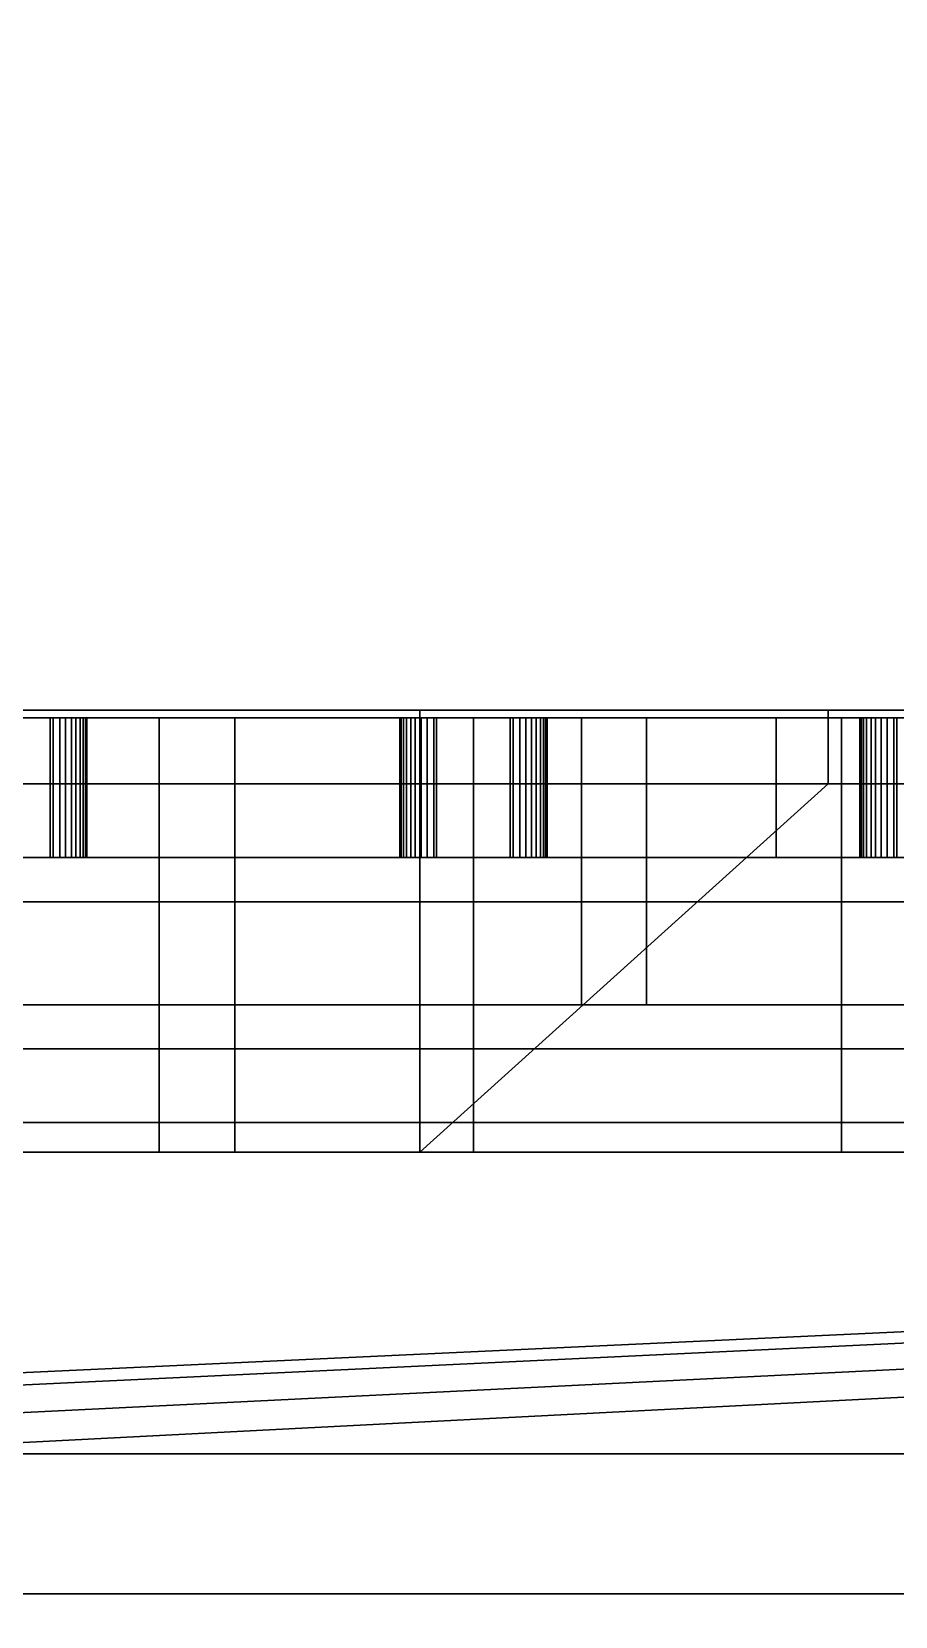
# Model space of a CAD drawing. Extents: x 0 to 7.6, y -0.8 to 10.1.
# Drawn here: x 5.69 to 5.8073, y -0.3631 to -0.1478 of the extents above; entities that cross this region are included whole.
import ezdxf

# ---------------------------------------------------------------- set-up
doc = ezdxf.new("R2010")
doc.units = 0
for name, color, linetype in [('BOARDS', 157, 'CONTINUOUS'), ('CORNICE', 252, 'CONTINUOUS'), ('STAIRS.1', 251, 'CONTINUOUS'), ('WALL', 252, 'CONTINUOUS'), ('WALL_BOSSE', 252, 'CONTINUOUS'), ('WALL_FRAME', 252, 'CONTINUOUS'), ('WALL_FRAME.1', 252, 'CONTINUOUS')]:
    doc.layers.add(name, color=color, linetype=linetype)

msp = doc.modelspace()

# ---------------------------------------------------------------- linework, layer by layer
at = {"layer": 'BOARDS'}
for points in [[(5.2891, 0, 13.1354), (5.2891, -0.608, 13.1354), (7.625, -0.608, 13.1354), (7.625, 0, 13.1354)], [(5.2891, -0.608, 13.125), (5.2891, 0, 13.125), (7.625, 0, 13.125), (7.625, -0.608, 13.125)], [(5.5, -0.05, 10.0525), (6.625, -0.05, 10.0525), (6.625, -0.266, 10.0525), (5.5, -0.266, 10.0525)], [(6.625, -0.05, 10.0625), (5.5, -0.05, 10.0625), (5.5, -0.266, 10.0625), (6.625, -0.266, 10.0625)], [(5.5, -0.05, 5.99), (6.625, -0.05, 5.99), (6.625, -0.266, 5.99), (5.5, -0.266, 5.99)], [(6.625, -0.05, 6), (5.5, -0.05, 6), (5.5, -0.266, 6), (6.625, -0.266, 6)], [(5.5, -0.266, 10.0625), (5.5, -0.266, 10.0525), (6.625, -0.266, 10.0525), (6.625, -0.266, 10.0625)], [(5.5, -0.266, 6), (5.5, -0.266, 5.99), (6.625, -0.266, 5.99), (6.625, -0.266, 6)]]:
    msp.add_3dface(points, dxfattribs=at)
at = {"layer": 'CORNICE'}
for points in [[(4.875, -0.24, 8.7), (7.625, -0.24, 8.7), (7.625, -0.36, 8.7), (4.875, -0.36, 8.7)], [(7.625, -0.24, 8.95), (4.875, -0.24, 8.95), (4.875, -0.36, 8.95), (7.625, -0.36, 8.95)], [(4.875, -0.24, 8.95), (7.625, -0.24, 8.95), (7.625, -0.24, 8.7), (4.875, -0.24, 8.7)], [(4.875, -0.24, 12.7056), (7.625, -0.24, 12.7056), (7.625, -0.36, 12.7056), (4.875, -0.36, 12.7056)], [(4.875, -0.24, 12.7056), (4.875, -0.24, 12.8056), (7.625, -0.24, 12.8056), (7.625, -0.24, 12.7056)], [(7.625, -0.24, 12.8056), (4.875, -0.24, 12.8056), (4.875, -0.36, 12.8056), (7.625, -0.36, 12.8056)], [(4.875, -0.24, 12.8056), (7.625, -0.24, 12.8056), (7.625, -0.24, 12.8556), (4.875, -0.24, 12.8556)], [(4.875, -0.36, 12.8056), (5.0429, -0.36, 12.8056), (7.625, -0.24, 12.8056), (4.875, -0.24, 12.8056)], [(4.875, -0.36, 13.0356), (5.1891, -0.36, 13.0356), (7.625, -0.24, 13.0356), (4.875, -0.24, 13.0356)], [(4.875, -0.24, 12.9356), (4.875, -0.24, 13.0356), (7.625, -0.24, 13.0356), (7.625, -0.24, 12.9356)], [(4.875, -0.24, 12.9356), (7.625, -0.24, 12.9356), (5.1891, -0.36, 12.9356), (4.875, -0.36, 12.9356)], [(4.875, -0.36, 13.125), (5.2891, -0.36, 13.125), (7.625, -0.24, 13.125), (4.875, -0.24, 13.125)], [(4.875, -0.24, 13.0356), (4.875, -0.24, 13.125), (7.625, -0.24, 13.125), (7.625, -0.24, 13.0356)], [(4.875, -0.24, 13.0356), (7.625, -0.24, 13.0356), (5.2891, -0.36, 13.0356), (4.875, -0.36, 13.0356)], [(7.625, -0.26, 12.2625), (4.875, -0.26, 12.2625), (4.875, -0.24, 12.2625), (7.625, -0.24, 12.2625)], [(4.875, -0.24, 12.175), (7.625, -0.24, 12.175), (7.625, -0.26, 12.175), (4.875, -0.26, 12.175)], [(7.625, -0.24, 12.175), (4.875, -0.24, 12.175), (4.875, -0.24, 12.2625), (7.625, -0.24, 12.2625)], [(7.625, -0.28, 12.375), (4.875, -0.28, 12.375), (4.875, -0.24, 12.375), (7.625, -0.24, 12.375)], [(4.875, -0.28, 12.2975), (7.625, -0.28, 12.2975), (7.625, -0.24, 12.2975), (4.875, -0.24, 12.2975)], [(7.625, -0.24, 12.2975), (4.875, -0.24, 12.2975), (4.875, -0.24, 12.375), (7.625, -0.24, 12.375)], [(7.625, -0.24, 12.45), (4.875, -0.24, 12.45), (4.875, -0.296, 12.45), (7.625, -0.296, 12.45)], [(4.875, -0.296, 12.41), (7.625, -0.296, 12.41), (7.625, -0.24, 12.41), (4.875, -0.24, 12.41)], [(7.625, -0.24, 12.41), (4.875, -0.24, 12.41), (4.875, -0.24, 12.45), (7.625, -0.24, 12.45)], [(4.875, -0.286, 12.45), (7.625, -0.286, 12.45), (7.625, -0.24, 12.45), (4.875, -0.24, 12.45)], [(7.625, -0.286, 12.7056), (4.875, -0.286, 12.7056), (4.875, -0.24, 12.7056), (7.625, -0.24, 12.7056)], [(7.625, -0.24, 12.45), (7.625, -0.24, 12.7056), (4.875, -0.24, 12.7056), (4.875, -0.24, 12.45)], [(4.875, -0.36, 12.9356), (5.0891, -0.36, 12.9356), (7.625, -0.24, 12.9356), (4.875, -0.24, 12.9356)], [(7.625, -0.24, 12.8556), (4.875, -0.24, 12.8556), (4.875, -0.24, 12.9356), (7.625, -0.24, 12.9356)], [(4.875, -0.24, 12.8556), (7.625, -0.24, 12.8556), (5.0429, -0.36, 12.8556), (4.875, -0.36, 12.8556)], [(4.875, -0.24, 12.2625), (4.875, -0.24, 12.2975), (7.625, -0.24, 12.2975), (7.625, -0.24, 12.2625)], [(4.875, -0.24, 12.375), (4.875, -0.24, 12.41), (7.625, -0.24, 12.41), (7.625, -0.24, 12.375)], [(7.625, -0.241, 5), (4.875, -0.241, 5), (4.875, -0.341, 5), (7.625, -0.341, 5)], [(4.875, -0.241, 4.625), (7.625, -0.241, 4.625), (7.625, -0.341, 4.625), (4.875, -0.341, 4.625)], [(7.625, -0.241, 5), (7.625, -0.241, 4.625), (4.875, -0.241, 4.625), (4.875, -0.241, 5)], [(4.875, -0.3, 4.575), (7.625, -0.3, 4.575), (7.625, -0.241, 4.575), (4.875, -0.241, 4.575)], [(7.625, -0.3, 4.625), (4.875, -0.3, 4.625), (4.875, -0.241, 4.625), (7.625, -0.241, 4.625)], [(4.875, -0.241, 4.575), (7.625, -0.241, 4.575), (7.625, -0.241, 4.625), (4.875, -0.241, 4.625)], [(7.625, -0.24, 12.8556), (7.625, -0.408, 12.8556), (5.0429, -0.408, 12.8556), (5.0429, -0.36, 12.8556)], [(5.0429, -0.36, 12.8056), (5.0429, -0.408, 12.8056), (7.625, -0.408, 12.8056), (7.625, -0.24, 12.8056)], [(7.625, -0.24, 12.8556), (7.625, -0.398, 12.8556), (5.0429, -0.398, 12.8556), (5.0429, -0.36, 12.8556)], [(5.0891, -0.36, 12.9356), (5.0891, -0.498, 12.9356), (7.625, -0.498, 12.9356), (7.625, -0.24, 12.9356)], [(5.1891, -0.36, 13.0356), (5.1891, -0.508, 13.0356), (7.625, -0.508, 13.0356), (7.625, -0.24, 13.0356)], [(7.625, -0.24, 12.9356), (7.625, -0.508, 12.9356), (5.1891, -0.508, 12.9356), (5.1891, -0.36, 12.9356)], [(5.2891, -0.36, 13.125), (5.2891, -0.608, 13.125), (7.625, -0.608, 13.125), (7.625, -0.24, 13.125)], [(7.625, -0.24, 13.0356), (7.625, -0.608, 13.0356), (5.2891, -0.608, 13.0356), (5.2891, -0.36, 13.0356)], [(7.625, -0.26, 12.175), (7.625, -0.26, 12.2625), (4.875, -0.26, 12.2625), (4.875, -0.26, 12.175)], [(4.875, -0.28, 12.2975), (4.875, -0.26, 12.2625), (7.625, -0.26, 12.2625), (7.625, -0.28, 12.2975)], [(7.625, -0.28, 12.2975), (7.625, -0.28, 12.375), (4.875, -0.28, 12.375), (4.875, -0.28, 12.2975)], [(4.875, -0.296, 12.41), (4.875, -0.28, 12.375), (7.625, -0.28, 12.375), (7.625, -0.296, 12.41)], [(4.875, -0.286, 12.7056), (7.625, -0.286, 12.7056), (7.625, -0.286, 12.45), (4.875, -0.286, 12.45)], [(7.625, -0.296, 12.41), (7.625, -0.296, 12.45), (4.875, -0.296, 12.45), (4.875, -0.296, 12.41)], [(7.625, -0.3, 4.625), (7.625, -0.3, 4.575), (4.875, -0.3, 4.575), (4.875, -0.3, 4.625)], [(7.625, -0.341, 5), (4.875, -0.341, 5), (4.875, -0.341, 4.625), (7.625, -0.341, 4.625)], [(4.875, -0.36, 8.95), (4.875, -0.36, 8.7), (7.625, -0.36, 8.7), (7.625, -0.36, 8.95)], [(4.875, -0.36, 12.7056), (7.625, -0.36, 12.7056), (7.625, -0.36, 12.8056), (4.875, -0.36, 12.8056)]]:
    msp.add_3dface(points, dxfattribs=at)
at = {"layer": 'STAIRS.1'}
for points in [[(4.845, -0.24, 0.22), (7.28, -0.24, 0.22), (7.28, -0.74, 0.22), (4.845, -0.74, 0.22)], [(7.28, -0.24, 0.25), (4.845, -0.24, 0.25), (4.845, -0.74, 0.25), (7.28, -0.74, 0.25)], [(4.845, -0.24, 0.25), (7.28, -0.24, 0.25), (7.28, -0.24, 0.22), (4.845, -0.24, 0.22)], [(7.25, -0.24, 0.22), (4.875, -0.24, 0.22), (4.875, -0.72, 0.22), (7.25, -0.72, 0.22)], [(6.505, -0.24, 0.14), (5.62, -0.24, 0.14), (4.875, -0.24, 0.22), (7.25, -0.24, 0.22)], [(6.905, -0.24, 0.5), (5.22, -0.24, 0.5), (5.22, -0.5, 0.5), (6.905, -0.5, 0.5)], [(5.22, -0.24, 0.47), (6.905, -0.24, 0.47), (6.905, -0.5, 0.47), (5.22, -0.5, 0.47)], [(6.905, -0.24, 0.47), (5.22, -0.24, 0.47), (5.22, -0.24, 0.5), (6.905, -0.24, 0.5)], [(6.875, -0.24, 0.47), (5.25, -0.24, 0.47), (5.25, -0.48, 0.47), (6.875, -0.48, 0.47)], [(6.505, -0.24, 0.39), (5.62, -0.24, 0.39), (5.25, -0.24, 0.47), (6.875, -0.24, 0.47)], [(5.62, -0.24, 0.39), (6.505, -0.24, 0.39), (6.505, -0.48, 0.39), (5.62, -0.48, 0.39)], [(5.62, -0.24, 0.14), (6.505, -0.24, 0.14), (6.505, -0.72, 0.14), (5.62, -0.72, 0.14)]]:
    msp.add_3dface(points, dxfattribs=at)
at = {"layer": 'WALL'}
for points in [[(7.625, 0, 13.125), (4.875, 0, 13.125), (4.875, -0.24, 13.125), (7.625, -0.24, 13.125)], [(4.875, 0), (7.625, 0), (7.625, -0.24), (4.875, -0.24)], [(5.49, 0, 8.135), (6.635, 0, 8.135), (6.635, -0.24, 8.135), (5.49, -0.24, 8.135)], [(6.635, 0, 5.99), (5.49, 0, 5.99), (5.49, -0.24, 5.99), (6.635, -0.24, 5.99)], [(5.49, 0, 11.8225), (6.635, 0, 11.8225), (6.635, -0.24, 11.8225), (5.49, -0.24, 11.8225)], [(6.635, 0, 10.0525), (5.49, 0, 10.0525), (5.49, -0.24, 10.0525), (6.635, -0.24, 10.0525)], [(5.5, 0, 4), (6.625, 0, 4), (6.625, -0.24, 4), (5.5, -0.24, 4)], [(6.625, 0, 0.5), (5.5, 0, 0.5), (5.5, -0.24, 0.5), (6.625, -0.24, 0.5)], [(5.49, -0.24, 11.8225), (6.635, -0.24, 11.8225), (7.625, -0.24, 13.125), (4.875, -0.24, 13.125)], [(7.625, -0.24), (6.625, -0.24, 0.5), (5.5, -0.24, 0.5), (4.875, -0.24)], [(5.49, -0.24, 8.135), (6.635, -0.24, 8.135), (6.635, -0.24, 10.0525), (5.49, -0.24, 10.0525)], [(5.5, -0.24, 4), (6.625, -0.24, 4), (6.635, -0.24, 5.99), (5.49, -0.24, 5.99)]]:
    msp.add_3dface(points, dxfattribs=at)
at = {"layer": 'WALL_BOSSE'}
for points in [[(5.7427, -0.24, 8.45), (4.875, -0.24, 8.45), (4.875, -0.24, 8.7), (5.8685, -0.24, 8.7)], [(5.8685, -0.3, 8.7), (5.8685, -0.24, 8.7), (4.875, -0.24, 8.7), (4.875, -0.3, 8.7)], [(4.875, -0.3, 8.45), (4.875, -0.24, 8.45), (5.7427, -0.24, 8.45), (5.7427, -0.3, 8.45)], [(5.7073, -0.241, 4.575), (5.4804, -0.241, 4.575), (5.4804, -0.3, 4.575), (5.7073, -0.3, 4.575)], [(5.4804, -0.241, 4.575), (5.7073, -0.241, 4.575), (5.8, -0.241, 4.2172), (5.75, -0.241, 4.2045)], [(5.6676, -0.241, 4.1743), (5.4804, -0.241, 4.575), (5.75, -0.241, 4.2045)], [(5.6676, -0.241, 4.1743), (5.75, -0.241, 4.2045), (5.75, -0.3, 4.2045), (5.6676, -0.3, 4.1743)], [(5.8, -0.241, 4.2172), (5.7073, -0.241, 4.575), (5.7073, -0.3, 4.575), (5.8, -0.3, 4.2172)], [(5.9119, -0.241, 4.575), (5.7176, -0.241, 4.575), (5.7176, -0.3, 4.575), (5.9119, -0.3, 4.575)], [(5.7176, -0.241, 4.575), (5.8097, -0.241, 4.2197), (5.8097, -0.3, 4.2197), (5.7176, -0.3, 4.575)], [(5.7176, -0.241, 4.575), (5.9119, -0.241, 4.575), (5.97, -0.241, 4.246), (5.9185, -0.241, 4.2415)], [(5.8097, -0.241, 4.2197), (5.7176, -0.241, 4.575), (5.9185, -0.241, 4.2415)], [(5.7427, -0.3, 8.45), (5.7427, -0.24, 8.45), (5.7982, -0.24, 8.135), (5.7982, -0.25, 8.135)], [(5.7982, -0.24, 8.135), (5.7427, -0.24, 8.45), (5.8685, -0.24, 8.7), (5.9681, -0.24, 8.135)], [(5.75, -0.241, 4.2045), (5.8, -0.241, 4.2172), (5.8, -0.3, 4.2172), (5.75, -0.3, 4.2045)], [(5.9681, -0.24, 8.135), (5.9681, -0.25, 8.135), (5.7982, -0.25, 8.135), (5.7982, -0.24, 8.135)], [(5.8, -0.3, 8.125), (5.7427, -0.3, 8.45), (5.7982, -0.25, 8.135), (5.8, -0.25, 8.125)], [(5.9681, -0.25, 8.135), (5.9699, -0.25, 8.125), (5.8, -0.25, 8.125), (5.7982, -0.25, 8.135)], [(5.8, -0.25, 8.125), (5.9699, -0.25, 8.125), (5.9699, -0.3, 8.125), (5.8, -0.3, 8.125)], [(5.8685, -0.3, 8.7), (4.875, -0.3, 8.7), (4.875, -0.3, 8.45), (5.7427, -0.3, 8.45)], [(5.8, -0.3, 4.2172), (5.7073, -0.3, 4.575), (5.4804, -0.3, 4.575), (5.75, -0.3, 4.2045)], [(5.6676, -0.3, 4.1743), (5.75, -0.3, 4.2045), (5.4804, -0.3, 4.575)], [(5.97, -0.3, 4.246), (5.9119, -0.3, 4.575), (5.7176, -0.3, 4.575), (5.9185, -0.3, 4.2415)], [(5.8097, -0.3, 4.2197), (5.9185, -0.3, 4.2415), (5.7176, -0.3, 4.575)], [(5.9699, -0.3, 8.125), (5.8685, -0.3, 8.7), (5.7427, -0.3, 8.45), (5.8, -0.3, 8.125)]]:
    msp.add_3dface(points, dxfattribs=at)
at = {"layer": 'WALL_FRAME'}
for points in [[(6.5625, -0.241, 9.7625), (5.5625, -0.241, 9.7625), (5.5625, -0.26, 9.7625), (6.5625, -0.26, 9.7625)], [(6.4375, -0.241, 9.3125), (5.6875, -0.241, 9.3125), (5.5625, -0.241, 9.7625), (6.5625, -0.241, 9.7625)], [(6.5625, -0.241, 5.7), (5.5625, -0.241, 5.7), (5.5625, -0.26, 5.7), (6.5625, -0.26, 5.7)], [(5.6304, -0.241, 5.6375), (5.6196, -0.241, 5.6375), (5.5625, -0.241, 5.7), (6.5625, -0.241, 5.7)], [(6.4375, -0.241, 5.25), (5.6875, -0.241, 5.25), (5.6196, -0.241, 5.3125), (6.4946, -0.241, 5.3125)], [(5.6929, -0.241, 5.6375), (5.6304, -0.241, 5.6375), (6.5625, -0.241, 5.7)], [(5.6925, -0.241, 5.3125), (5.6825, -0.241, 5.3125), (5.6825, -0.26, 5.3125), (5.6925, -0.26, 5.3125)], [(5.6825, -0.241, 5.6375), (5.6925, -0.241, 5.6375), (5.6925, -0.26, 5.6375), (5.6825, -0.26, 5.6375)], [(5.6875, -0.241, 9.3125), (6.4375, -0.241, 9.3125), (6.4375, -0.26, 9.3125), (5.6875, -0.26, 9.3125)], [(5.6875, -0.241, 5.25), (6.4375, -0.241, 5.25), (6.4375, -0.26, 5.25), (5.6875, -0.26, 5.25)], [(5.6929, -0.241, 5.3125), (5.6925, -0.241, 5.3125), (5.6925, -0.26, 5.3125), (5.6929, -0.26, 5.3125)], [(5.6925, -0.241, 5.6375), (5.6929, -0.241, 5.6375), (5.6929, -0.26, 5.6375), (5.6925, -0.26, 5.6375)], [(5.6938, -0.241, 5.3127), (5.6929, -0.241, 5.3125), (5.6929, -0.26, 5.3125), (5.6938, -0.26, 5.3127)], [(5.6929, -0.241, 5.6375), (5.6938, -0.241, 5.6373), (5.6938, -0.26, 5.6373), (5.6929, -0.26, 5.6375)], [(5.7554, -0.241, 5.6375), (5.6929, -0.241, 5.6375), (6.5625, -0.241, 5.7)], [(5.6938, -0.241, 5.6373), (5.6929, -0.241, 5.6375), (5.7446, -0.241, 5.6375), (5.7437, -0.241, 5.6373)], [(5.6929, -0.241, 5.3125), (5.6938, -0.241, 5.3127), (5.7437, -0.241, 5.3127), (5.7446, -0.241, 5.3125)], [(5.6946, -0.241, 5.313), (5.6938, -0.241, 5.3127), (5.6938, -0.26, 5.3127), (5.6946, -0.26, 5.313)], [(5.6938, -0.241, 5.6373), (5.6946, -0.241, 5.637), (5.6946, -0.26, 5.637), (5.6938, -0.26, 5.6373)], [(5.6946, -0.241, 5.637), (5.6938, -0.241, 5.6373), (5.7437, -0.241, 5.6373), (5.7429, -0.241, 5.637)], [(5.6938, -0.241, 5.3127), (5.6946, -0.241, 5.313), (5.7429, -0.241, 5.313), (5.7437, -0.241, 5.3127)], [(5.6954, -0.241, 5.3134), (5.6946, -0.241, 5.313), (5.6946, -0.26, 5.313), (5.6954, -0.26, 5.3134)], [(5.6946, -0.241, 5.637), (5.6954, -0.241, 5.6366), (5.6954, -0.26, 5.6366), (5.6946, -0.26, 5.637)], [(5.6954, -0.241, 5.6366), (5.6946, -0.241, 5.637), (5.7429, -0.241, 5.637), (5.7421, -0.241, 5.6366)], [(5.6946, -0.241, 5.313), (5.6954, -0.241, 5.3134), (5.7421, -0.241, 5.3134), (5.7429, -0.241, 5.313)], [(5.696, -0.241, 5.314), (5.6954, -0.241, 5.3134), (5.6954, -0.26, 5.3134), (5.696, -0.26, 5.314)], [(5.6954, -0.241, 5.6366), (5.696, -0.241, 5.636), (5.696, -0.26, 5.636), (5.6954, -0.26, 5.6366)], [(5.696, -0.241, 5.636), (5.6954, -0.241, 5.6366), (5.7421, -0.241, 5.6366), (5.7415, -0.241, 5.636)], [(5.6954, -0.241, 5.3134), (5.696, -0.241, 5.314), (5.7415, -0.241, 5.314), (5.7421, -0.241, 5.3134)], [(5.6966, -0.241, 5.3146), (5.696, -0.241, 5.314), (5.696, -0.26, 5.314), (5.6966, -0.26, 5.3146)], [(5.696, -0.241, 5.636), (5.6966, -0.241, 5.6354), (5.6966, -0.26, 5.6354), (5.696, -0.26, 5.636)], [(5.6966, -0.241, 5.6354), (5.696, -0.241, 5.636), (5.7415, -0.241, 5.636), (5.7409, -0.241, 5.6354)], [(5.696, -0.241, 5.314), (5.6966, -0.241, 5.3146), (5.7409, -0.241, 5.3146), (5.7415, -0.241, 5.314)], [(5.697, -0.241, 5.3154), (5.6966, -0.241, 5.3146), (5.6966, -0.26, 5.3146), (5.697, -0.26, 5.3154)], [(5.6966, -0.241, 5.6354), (5.697, -0.241, 5.6346), (5.697, -0.26, 5.6346), (5.6966, -0.26, 5.6354)], [(5.697, -0.241, 5.6346), (5.6966, -0.241, 5.6354), (5.7409, -0.241, 5.6354), (5.7405, -0.241, 5.6346)], [(5.6966, -0.241, 5.3146), (5.697, -0.241, 5.3154), (5.7405, -0.241, 5.3154), (5.7409, -0.241, 5.3146)], [(5.6973, -0.241, 5.3162), (5.697, -0.241, 5.3154), (5.697, -0.26, 5.3154), (5.6973, -0.26, 5.3162)], [(5.697, -0.241, 5.6346), (5.6973, -0.241, 5.6338), (5.6973, -0.26, 5.6338), (5.697, -0.26, 5.6346)], [(5.6973, -0.241, 5.6338), (5.697, -0.241, 5.6346), (5.7405, -0.241, 5.6346), (5.7402, -0.241, 5.6338)], [(5.697, -0.241, 5.3154), (5.6973, -0.241, 5.3162), (5.7402, -0.241, 5.3162), (5.7405, -0.241, 5.3154)], [(5.6975, -0.241, 5.3171), (5.6973, -0.241, 5.3162), (5.6973, -0.26, 5.3162), (5.6975, -0.26, 5.3171)], [(5.6973, -0.241, 5.6338), (5.6975, -0.241, 5.6329), (5.6975, -0.26, 5.6329), (5.6973, -0.26, 5.6338)], [(5.6975, -0.241, 5.6329), (5.6973, -0.241, 5.6338), (5.7402, -0.241, 5.6338), (5.74, -0.241, 5.6329)], [(5.6973, -0.241, 5.3162), (5.6975, -0.241, 5.3171), (5.74, -0.241, 5.3171), (5.7402, -0.241, 5.3162)], [(5.6975, -0.241, 5.6325), (5.6975, -0.241, 5.3175), (5.6975, -0.26, 5.3175), (5.6975, -0.26, 5.6325)], [(5.6975, -0.241, 5.3175), (5.6975, -0.241, 5.3171), (5.6975, -0.26, 5.3171), (5.6975, -0.26, 5.3175)], [(5.6975, -0.241, 5.6329), (5.6975, -0.241, 5.6325), (5.6975, -0.26, 5.6325), (5.6975, -0.26, 5.6329)], [(5.6975, -0.241, 5.3171), (5.6975, -0.241, 5.6329), (5.74, -0.241, 5.6329), (5.74, -0.241, 5.3171)], [(5.7402, -0.241, 5.3162), (5.74, -0.241, 5.3171), (5.74, -0.26, 5.3171), (5.7402, -0.26, 5.3162)], [(5.74, -0.241, 5.3171), (5.74, -0.241, 5.3175), (5.74, -0.26, 5.3175), (5.74, -0.26, 5.3171)], [(5.74, -0.241, 5.3175), (5.74, -0.241, 5.6325), (5.74, -0.26, 5.6325), (5.74, -0.26, 5.3175)], [(5.74, -0.241, 5.6325), (5.74, -0.241, 5.6329), (5.74, -0.26, 5.6329), (5.74, -0.26, 5.6325)], [(5.74, -0.241, 5.6329), (5.7402, -0.241, 5.6338), (5.7402, -0.26, 5.6338), (5.74, -0.26, 5.6329)], [(5.7405, -0.241, 5.3154), (5.7402, -0.241, 5.3162), (5.7402, -0.26, 5.3162), (5.7405, -0.26, 5.3154)], [(5.7402, -0.241, 5.6338), (5.7405, -0.241, 5.6346), (5.7405, -0.26, 5.6346), (5.7402, -0.26, 5.6338)], [(5.7409, -0.241, 5.3146), (5.7405, -0.241, 5.3154), (5.7405, -0.26, 5.3154), (5.7409, -0.26, 5.3146)], [(5.7405, -0.241, 5.6346), (5.7409, -0.241, 5.6354), (5.7409, -0.26, 5.6354), (5.7405, -0.26, 5.6346)], [(5.7415, -0.241, 5.314), (5.7409, -0.241, 5.3146), (5.7409, -0.26, 5.3146), (5.7415, -0.26, 5.314)], [(5.7409, -0.241, 5.6354), (5.7415, -0.241, 5.636), (5.7415, -0.26, 5.636), (5.7409, -0.26, 5.6354)], [(5.7421, -0.241, 5.3134), (5.7415, -0.241, 5.314), (5.7415, -0.26, 5.314), (5.7421, -0.26, 5.3134)], [(5.7415, -0.241, 5.636), (5.7421, -0.241, 5.6366), (5.7421, -0.26, 5.6366), (5.7415, -0.26, 5.636)], [(5.7429, -0.241, 5.313), (5.7421, -0.241, 5.3134), (5.7421, -0.26, 5.3134), (5.7429, -0.26, 5.313)], [(5.7421, -0.241, 5.6366), (5.7429, -0.241, 5.637), (5.7429, -0.26, 5.637), (5.7421, -0.26, 5.6366)], [(5.7437, -0.241, 5.3127), (5.7429, -0.241, 5.313), (5.7429, -0.26, 5.313), (5.7437, -0.26, 5.3127)], [(5.7429, -0.241, 5.637), (5.7437, -0.241, 5.6373), (5.7437, -0.26, 5.6373), (5.7429, -0.26, 5.637)], [(5.7446, -0.241, 5.3125), (5.7437, -0.241, 5.3127), (5.7437, -0.26, 5.3127), (5.7446, -0.26, 5.3125)], [(5.7437, -0.241, 5.6373), (5.7446, -0.241, 5.6375), (5.7446, -0.26, 5.6375), (5.7437, -0.26, 5.6373)], [(5.745, -0.241, 5.3125), (5.7446, -0.241, 5.3125), (5.7446, -0.26, 5.3125), (5.745, -0.26, 5.3125)], [(5.7446, -0.241, 5.6375), (5.745, -0.241, 5.6375), (5.745, -0.26, 5.6375), (5.7446, -0.26, 5.6375)], [(5.755, -0.241, 5.3125), (5.745, -0.241, 5.3125), (5.745, -0.26, 5.3125), (5.755, -0.26, 5.3125)], [(5.745, -0.241, 5.6375), (5.755, -0.241, 5.6375), (5.755, -0.26, 5.6375), (5.745, -0.26, 5.6375)], [(5.7554, -0.241, 5.3125), (5.755, -0.241, 5.3125), (5.755, -0.26, 5.3125), (5.7554, -0.26, 5.3125)], [(5.755, -0.241, 5.6375), (5.7554, -0.241, 5.6375), (5.7554, -0.26, 5.6375), (5.755, -0.26, 5.6375)], [(5.7563, -0.241, 5.3127), (5.7554, -0.241, 5.3125), (5.7554, -0.26, 5.3125), (5.7563, -0.26, 5.3127)], [(5.7554, -0.241, 5.6375), (5.7563, -0.241, 5.6373), (5.7563, -0.26, 5.6373), (5.7554, -0.26, 5.6375)], [(5.8179, -0.241, 5.6375), (5.7554, -0.241, 5.6375), (6.5625, -0.241, 5.7)], [(5.7563, -0.241, 5.6373), (5.7554, -0.241, 5.6375), (5.8071, -0.241, 5.6375), (5.8062, -0.241, 5.6373)], [(5.7554, -0.241, 5.3125), (5.7563, -0.241, 5.3127), (5.8062, -0.241, 5.3127), (5.8071, -0.241, 5.3125)], [(5.7571, -0.241, 5.313), (5.7563, -0.241, 5.3127), (5.7563, -0.26, 5.3127), (5.7571, -0.26, 5.313)], [(5.7563, -0.241, 5.6373), (5.7571, -0.241, 5.637), (5.7571, -0.26, 5.637), (5.7563, -0.26, 5.6373)], [(5.7571, -0.241, 5.637), (5.7563, -0.241, 5.6373), (5.8062, -0.241, 5.6373), (5.8054, -0.241, 5.637)], [(5.7563, -0.241, 5.3127), (5.7571, -0.241, 5.313), (5.8054, -0.241, 5.313), (5.8062, -0.241, 5.3127)], [(5.7579, -0.241, 5.3134), (5.7571, -0.241, 5.313), (5.7571, -0.26, 5.313), (5.7579, -0.26, 5.3134)], [(5.7571, -0.241, 5.637), (5.7579, -0.241, 5.6366), (5.7579, -0.26, 5.6366), (5.7571, -0.26, 5.637)], [(5.7579, -0.241, 5.6366), (5.7571, -0.241, 5.637), (5.8054, -0.241, 5.637), (5.8046, -0.241, 5.6366)], [(5.7571, -0.241, 5.313), (5.7579, -0.241, 5.3134), (5.8046, -0.241, 5.3134), (5.8054, -0.241, 5.313)], [(5.7585, -0.241, 5.314), (5.7579, -0.241, 5.3134), (5.7579, -0.26, 5.3134), (5.7585, -0.26, 5.314)], [(5.7579, -0.241, 5.6366), (5.7585, -0.241, 5.636), (5.7585, -0.26, 5.636), (5.7579, -0.26, 5.6366)], [(5.7585, -0.241, 5.636), (5.7579, -0.241, 5.6366), (5.8046, -0.241, 5.6366), (5.804, -0.241, 5.636)], [(5.7579, -0.241, 5.3134), (5.7585, -0.241, 5.314), (5.804, -0.241, 5.314), (5.8046, -0.241, 5.3134)], [(5.7591, -0.241, 5.3146), (5.7585, -0.241, 5.314), (5.7585, -0.26, 5.314), (5.7591, -0.26, 5.3146)], [(5.7585, -0.241, 5.636), (5.7591, -0.241, 5.6354), (5.7591, -0.26, 5.6354), (5.7585, -0.26, 5.636)], [(5.7591, -0.241, 5.6354), (5.7585, -0.241, 5.636), (5.804, -0.241, 5.636), (5.8034, -0.241, 5.6354)], [(5.7585, -0.241, 5.314), (5.7591, -0.241, 5.3146), (5.8034, -0.241, 5.3146), (5.804, -0.241, 5.314)], [(5.7595, -0.241, 5.3154), (5.7591, -0.241, 5.3146), (5.7591, -0.26, 5.3146), (5.7595, -0.26, 5.3154)], [(5.7591, -0.241, 5.6354), (5.7595, -0.241, 5.6346), (5.7595, -0.26, 5.6346), (5.7591, -0.26, 5.6354)], [(5.7595, -0.241, 5.6346), (5.7591, -0.241, 5.6354), (5.8034, -0.241, 5.6354), (5.803, -0.241, 5.6346)], [(5.7591, -0.241, 5.3146), (5.7595, -0.241, 5.3154), (5.803, -0.241, 5.3154), (5.8034, -0.241, 5.3146)], [(5.7598, -0.241, 5.3162), (5.7595, -0.241, 5.3154), (5.7595, -0.26, 5.3154), (5.7598, -0.26, 5.3162)], [(5.7595, -0.241, 5.6346), (5.7598, -0.241, 5.6338), (5.7598, -0.26, 5.6338), (5.7595, -0.26, 5.6346)], [(5.7598, -0.241, 5.6338), (5.7595, -0.241, 5.6346), (5.803, -0.241, 5.6346), (5.8027, -0.241, 5.6338)], [(5.7595, -0.241, 5.3154), (5.7598, -0.241, 5.3162), (5.8027, -0.241, 5.3162), (5.803, -0.241, 5.3154)], [(5.76, -0.241, 5.3171), (5.7598, -0.241, 5.3162), (5.7598, -0.26, 5.3162), (5.76, -0.26, 5.3171)], [(5.7598, -0.241, 5.6338), (5.76, -0.241, 5.6329), (5.76, -0.26, 5.6329), (5.7598, -0.26, 5.6338)], [(5.76, -0.241, 5.6329), (5.7598, -0.241, 5.6338), (5.8027, -0.241, 5.6338), (5.8025, -0.241, 5.6329)], [(5.7598, -0.241, 5.3162), (5.76, -0.241, 5.3171), (5.8025, -0.241, 5.3171), (5.8027, -0.241, 5.3162)], [(5.76, -0.241, 5.6325), (5.76, -0.241, 5.3175), (5.76, -0.26, 5.3175), (5.76, -0.26, 5.6325)], [(5.76, -0.241, 5.3175), (5.76, -0.241, 5.3171), (5.76, -0.26, 5.3171), (5.76, -0.26, 5.3175)], [(5.76, -0.241, 5.6329), (5.76, -0.241, 5.6325), (5.76, -0.26, 5.6325), (5.76, -0.26, 5.6329)], [(5.76, -0.241, 5.3171), (5.76, -0.241, 5.6329), (5.8025, -0.241, 5.6329), (5.8025, -0.241, 5.3171)], [(5.8027, -0.241, 5.3162), (5.8025, -0.241, 5.3171), (5.8025, -0.26, 5.3171), (5.8027, -0.26, 5.3162)], [(5.8025, -0.241, 5.3171), (5.8025, -0.241, 5.3175), (5.8025, -0.26, 5.3175), (5.8025, -0.26, 5.3171)], [(5.8025, -0.241, 5.3175), (5.8025, -0.241, 5.6325), (5.8025, -0.26, 5.6325), (5.8025, -0.26, 5.3175)], [(5.8025, -0.241, 5.6325), (5.8025, -0.241, 5.6329), (5.8025, -0.26, 5.6329), (5.8025, -0.26, 5.6325)], [(5.8025, -0.241, 5.6329), (5.8027, -0.241, 5.6338), (5.8027, -0.26, 5.6338), (5.8025, -0.26, 5.6329)], [(5.803, -0.241, 5.3154), (5.8027, -0.241, 5.3162), (5.8027, -0.26, 5.3162), (5.803, -0.26, 5.3154)], [(5.8027, -0.241, 5.6338), (5.803, -0.241, 5.6346), (5.803, -0.26, 5.6346), (5.8027, -0.26, 5.6338)], [(5.8034, -0.241, 5.3146), (5.803, -0.241, 5.3154), (5.803, -0.26, 5.3154), (5.8034, -0.26, 5.3146)], [(5.803, -0.241, 5.6346), (5.8034, -0.241, 5.6354), (5.8034, -0.26, 5.6354), (5.803, -0.26, 5.6346)], [(5.804, -0.241, 5.314), (5.8034, -0.241, 5.3146), (5.8034, -0.26, 5.3146), (5.804, -0.26, 5.314)], [(5.8034, -0.241, 5.6354), (5.804, -0.241, 5.636), (5.804, -0.26, 5.636), (5.8034, -0.26, 5.6354)], [(5.8046, -0.241, 5.3134), (5.804, -0.241, 5.314), (5.804, -0.26, 5.314), (5.8046, -0.26, 5.3134)], [(5.804, -0.241, 5.636), (5.8046, -0.241, 5.6366), (5.8046, -0.26, 5.6366), (5.804, -0.26, 5.636)], [(5.8054, -0.241, 5.313), (5.8046, -0.241, 5.3134), (5.8046, -0.26, 5.3134), (5.8054, -0.26, 5.313)], [(5.8046, -0.241, 5.6366), (5.8054, -0.241, 5.637), (5.8054, -0.26, 5.637), (5.8046, -0.26, 5.6366)], [(5.8062, -0.241, 5.3127), (5.8054, -0.241, 5.313), (5.8054, -0.26, 5.313), (5.8062, -0.26, 5.3127)], [(5.8054, -0.241, 5.637), (5.8062, -0.241, 5.6373), (5.8062, -0.26, 5.6373), (5.8054, -0.26, 5.637)], [(5.8071, -0.241, 5.3125), (5.8062, -0.241, 5.3127), (5.8062, -0.26, 5.3127), (5.8071, -0.26, 5.3125)], [(5.8062, -0.241, 5.6373), (5.8071, -0.241, 5.6375), (5.8071, -0.26, 5.6375), (5.8062, -0.26, 5.6373)], [(5.8075, -0.241, 5.3125), (5.8071, -0.241, 5.3125), (5.8071, -0.26, 5.3125), (5.8075, -0.26, 5.3125)], [(5.8071, -0.241, 5.6375), (5.8075, -0.241, 5.6375), (5.8075, -0.26, 5.6375), (5.8071, -0.26, 5.6375)], [(5.6875, -0.26, 9.3125), (6.4375, -0.26, 9.3125), (6.5625, -0.26, 9.7625), (5.5625, -0.26, 9.7625)], [(6.4946, -0.26, 5.6375), (6.5054, -0.26, 5.6375), (6.5625, -0.26, 5.7), (5.5625, -0.26, 5.7)], [(6.4321, -0.26, 5.6375), (6.4946, -0.26, 5.6375), (5.5625, -0.26, 5.7)], [(6.3696, -0.26, 5.6375), (6.4321, -0.26, 5.6375), (5.5625, -0.26, 5.7)], [(6.3071, -0.26, 5.6375), (6.3696, -0.26, 5.6375), (5.5625, -0.26, 5.7)], [(6.2446, -0.26, 5.6375), (6.3071, -0.26, 5.6375), (5.5625, -0.26, 5.7)], [(6.1821, -0.26, 5.6375), (6.2446, -0.26, 5.6375), (5.5625, -0.26, 5.7)], [(6.1196, -0.26, 5.6375), (6.1821, -0.26, 5.6375), (5.5625, -0.26, 5.7)], [(6.0571, -0.26, 5.6375), (6.1196, -0.26, 5.6375), (5.5625, -0.26, 5.7)], [(5.9946, -0.26, 5.6375), (6.0571, -0.26, 5.6375), (5.5625, -0.26, 5.7)], [(5.9321, -0.26, 5.6375), (5.9946, -0.26, 5.6375), (5.5625, -0.26, 5.7)], [(5.8696, -0.26, 5.6375), (5.9321, -0.26, 5.6375), (5.5625, -0.26, 5.7)], [(5.8071, -0.26, 5.6375), (5.8696, -0.26, 5.6375), (5.5625, -0.26, 5.7)], [(5.7446, -0.26, 5.6375), (5.8071, -0.26, 5.6375), (5.5625, -0.26, 5.7)], [(5.6821, -0.26, 5.6375), (5.7446, -0.26, 5.6375), (5.5625, -0.26, 5.7)], [(5.6875, -0.26, 5.25), (6.4375, -0.26, 5.25), (6.5054, -0.26, 5.3125), (5.6304, -0.26, 5.3125)], [(5.7437, -0.26, 5.6373), (5.7446, -0.26, 5.6375), (5.6929, -0.26, 5.6375), (5.6938, -0.26, 5.6373)], [(5.7446, -0.26, 5.3125), (5.7437, -0.26, 5.3127), (5.6938, -0.26, 5.3127), (5.6929, -0.26, 5.3125)], [(5.7429, -0.26, 5.637), (5.7437, -0.26, 5.6373), (5.6938, -0.26, 5.6373), (5.6946, -0.26, 5.637)], [(5.7437, -0.26, 5.3127), (5.7429, -0.26, 5.313), (5.6946, -0.26, 5.313), (5.6938, -0.26, 5.3127)], [(5.7421, -0.26, 5.6366), (5.7429, -0.26, 5.637), (5.6946, -0.26, 5.637), (5.6954, -0.26, 5.6366)], [(5.7429, -0.26, 5.313), (5.7421, -0.26, 5.3134), (5.6954, -0.26, 5.3134), (5.6946, -0.26, 5.313)], [(5.7415, -0.26, 5.636), (5.7421, -0.26, 5.6366), (5.6954, -0.26, 5.6366), (5.696, -0.26, 5.636)], [(5.7421, -0.26, 5.3134), (5.7415, -0.26, 5.314), (5.696, -0.26, 5.314), (5.6954, -0.26, 5.3134)], [(5.7409, -0.26, 5.6354), (5.7415, -0.26, 5.636), (5.696, -0.26, 5.636), (5.6966, -0.26, 5.6354)], [(5.7415, -0.26, 5.314), (5.7409, -0.26, 5.3146), (5.6966, -0.26, 5.3146), (5.696, -0.26, 5.314)], [(5.7405, -0.26, 5.6346), (5.7409, -0.26, 5.6354), (5.6966, -0.26, 5.6354), (5.697, -0.26, 5.6346)], [(5.7409, -0.26, 5.3146), (5.7405, -0.26, 5.3154), (5.697, -0.26, 5.3154), (5.6966, -0.26, 5.3146)], [(5.7402, -0.26, 5.6338), (5.7405, -0.26, 5.6346), (5.697, -0.26, 5.6346), (5.6973, -0.26, 5.6338)], [(5.7405, -0.26, 5.3154), (5.7402, -0.26, 5.3162), (5.6973, -0.26, 5.3162), (5.697, -0.26, 5.3154)], [(5.74, -0.26, 5.6329), (5.7402, -0.26, 5.6338), (5.6973, -0.26, 5.6338), (5.6975, -0.26, 5.6329)], [(5.7402, -0.26, 5.3162), (5.74, -0.26, 5.3171), (5.6975, -0.26, 5.3171), (5.6973, -0.26, 5.3162)], [(5.74, -0.26, 5.3171), (5.74, -0.26, 5.6329), (5.6975, -0.26, 5.6329), (5.6975, -0.26, 5.3171)], [(5.8062, -0.26, 5.6373), (5.8071, -0.26, 5.6375), (5.7554, -0.26, 5.6375), (5.7563, -0.26, 5.6373)], [(5.8071, -0.26, 5.3125), (5.8062, -0.26, 5.3127), (5.7563, -0.26, 5.3127), (5.7554, -0.26, 5.3125)], [(5.8054, -0.26, 5.637), (5.8062, -0.26, 5.6373), (5.7563, -0.26, 5.6373), (5.7571, -0.26, 5.637)], [(5.8062, -0.26, 5.3127), (5.8054, -0.26, 5.313), (5.7571, -0.26, 5.313), (5.7563, -0.26, 5.3127)], [(5.8046, -0.26, 5.6366), (5.8054, -0.26, 5.637), (5.7571, -0.26, 5.637), (5.7579, -0.26, 5.6366)], [(5.8054, -0.26, 5.313), (5.8046, -0.26, 5.3134), (5.7579, -0.26, 5.3134), (5.7571, -0.26, 5.313)], [(5.804, -0.26, 5.636), (5.8046, -0.26, 5.6366), (5.7579, -0.26, 5.6366), (5.7585, -0.26, 5.636)], [(5.8046, -0.26, 5.3134), (5.804, -0.26, 5.314), (5.7585, -0.26, 5.314), (5.7579, -0.26, 5.3134)], [(5.8034, -0.26, 5.6354), (5.804, -0.26, 5.636), (5.7585, -0.26, 5.636), (5.7591, -0.26, 5.6354)], [(5.804, -0.26, 5.314), (5.8034, -0.26, 5.3146), (5.7591, -0.26, 5.3146), (5.7585, -0.26, 5.314)], [(5.803, -0.26, 5.6346), (5.8034, -0.26, 5.6354), (5.7591, -0.26, 5.6354), (5.7595, -0.26, 5.6346)], [(5.8034, -0.26, 5.3146), (5.803, -0.26, 5.3154), (5.7595, -0.26, 5.3154), (5.7591, -0.26, 5.3146)], [(5.8027, -0.26, 5.6338), (5.803, -0.26, 5.6346), (5.7595, -0.26, 5.6346), (5.7598, -0.26, 5.6338)], [(5.803, -0.26, 5.3154), (5.8027, -0.26, 5.3162), (5.7598, -0.26, 5.3162), (5.7595, -0.26, 5.3154)], [(5.8025, -0.26, 5.6329), (5.8027, -0.26, 5.6338), (5.7598, -0.26, 5.6338), (5.76, -0.26, 5.6329)], [(5.8027, -0.26, 5.3162), (5.8025, -0.26, 5.3171), (5.76, -0.26, 5.3171), (5.7598, -0.26, 5.3162)], [(5.8025, -0.26, 5.3171), (5.8025, -0.26, 5.6329), (5.76, -0.26, 5.6329), (5.76, -0.26, 5.3171)]]:
    msp.add_3dface(points, dxfattribs=at)
at = {"layer": 'WALL_FRAME.1'}
for points in [[(6.635, -0.25, 11.8225), (5.49, -0.25, 11.8225), (5.49, -0.05, 11.8225), (6.635, -0.05, 11.8225)], [(6.635, -0.25, 8.135), (5.49, -0.25, 8.135), (5.49, -0.05, 8.135), (6.635, -0.05, 8.135)], [(5.5, -0.25, 11.8125), (6.625, -0.25, 11.8125), (6.625, -0.05, 11.8125), (5.5, -0.05, 11.8125)], [(5.5, -0.25, 8.125), (6.625, -0.25, 8.125), (6.625, -0.05, 8.125), (5.5, -0.05, 8.125)], [(6.3603, -0.241, 12.0125), (5.3, -0.241, 12.0125), (5.3, -0.28, 12.0125), (6.3603, -0.28, 12.0125)], [(6.775, -0.241, 11.9625), (5.35, -0.241, 11.9625), (5.3, -0.241, 12.0125), (6.825, -0.241, 12.0125)], [(5.7647, -0.241, 8.325), (5.3, -0.241, 8.325), (5.3, -0.28, 8.325), (5.7647, -0.28, 8.325)], [(5.3, -0.241, 8.325), (5.7647, -0.241, 8.325), (5.7735, -0.241, 8.275), (5.35, -0.241, 8.275)], [(5.35, -0.241, 11.9625), (6.3515, -0.241, 11.9625), (6.3515, -0.28, 11.9625), (5.35, -0.28, 11.9625)], [(6.3515, -0.241, 11.9625), (5.35, -0.241, 11.9625), (5.35, -0.26, 11.9625), (6.3515, -0.26, 11.9625)], [(6.675, -0.241, 11.8625), (5.45, -0.241, 11.8625), (5.35, -0.241, 11.9625), (6.775, -0.241, 11.9625)], [(5.35, -0.241, 8.275), (5.7735, -0.241, 8.275), (5.7735, -0.28, 8.275), (5.35, -0.28, 8.275)], [(5.7735, -0.26, 8.275), (5.35, -0.26, 8.275), (5.35, -0.241, 8.275), (5.7735, -0.241, 8.275)], [(5.45, -0.241, 8.175), (5.7911, -0.241, 8.175), (5.7735, -0.241, 8.275), (5.35, -0.241, 8.275)], [(6.675, -0.26, 10.0125), (5.45, -0.26, 10.0125), (5.45, -0.241, 10.0125), (6.675, -0.241, 10.0125)], [(5.45, -0.26, 11.8625), (6.3339, -0.26, 11.8625), (6.3339, -0.241, 11.8625), (5.45, -0.241, 11.8625)], [(6.675, -0.241, 10.0125), (5.45, -0.241, 10.0125), (5.6, -0.241, 9.9625), (6.525, -0.241, 9.9625)], [(6.3339, -0.25, 11.8625), (5.45, -0.25, 11.8625), (5.45, -0.241, 11.8625), (6.3339, -0.241, 11.8625)], [(5.45, -0.241, 10.0125), (6.675, -0.241, 10.0125), (6.675, -0.25, 10.0125), (5.45, -0.25, 10.0125)], [(6.635, -0.241, 11.8225), (5.49, -0.241, 11.8225), (5.45, -0.241, 11.8625), (6.675, -0.241, 11.8625)], [(5.45, -0.241, 10.0125), (5.49, -0.241, 10.0525), (6.635, -0.241, 10.0525), (6.675, -0.241, 10.0125)], [(6.675, -0.26, 5.95), (5.45, -0.26, 5.95), (5.45, -0.241, 5.95), (6.675, -0.241, 5.95)], [(5.45, -0.26, 8.175), (5.7911, -0.26, 8.175), (5.7911, -0.241, 8.175), (5.45, -0.241, 8.175)], [(6.675, -0.241, 5.95), (5.45, -0.241, 5.95), (5.6, -0.241, 5.9), (6.525, -0.241, 5.9)], [(5.7911, -0.241, 8.175), (5.45, -0.241, 8.175), (5.45, -0.25, 8.175), (5.7911, -0.25, 8.175)], [(5.45, -0.241, 5.95), (6.675, -0.241, 5.95), (6.675, -0.25, 5.95), (5.45, -0.25, 5.95)], [(5.45, -0.241, 8.175), (5.7911, -0.241, 8.175), (5.7982, -0.241, 8.135), (5.49, -0.241, 8.135)], [(5.45, -0.241, 5.95), (5.49, -0.241, 5.99), (6.635, -0.241, 5.99), (6.675, -0.241, 5.95)], [(6.635, -0.241, 10.0525), (5.49, -0.241, 10.0525), (5.49, -0.25, 10.0525), (6.635, -0.25, 10.0525)], [(5.49, -0.241, 11.8225), (6.325, -0.241, 11.8225), (6.325, -0.25, 11.8225), (5.49, -0.25, 11.8225)], [(6.635, -0.241, 5.99), (5.49, -0.241, 5.99), (5.49, -0.25, 5.99), (6.635, -0.25, 5.99)], [(5.49, -0.241, 8.135), (5.7982, -0.241, 8.135), (5.7982, -0.25, 8.135), (5.49, -0.25, 8.135)], [(6.525, -0.241, 9.9625), (5.6, -0.241, 9.9625), (5.6, -0.28, 9.9625), (6.525, -0.28, 9.9625)], [(5.6, -0.241, 9.9125), (5.6, -0.241, 9.9625), (6.525, -0.241, 9.9625), (6.525, -0.241, 9.9125)], [(5.6, -0.26, 9.9625), (6.525, -0.26, 9.9625), (6.525, -0.241, 9.9625), (5.6, -0.241, 9.9625)], [(6.525, -0.241, 5.9), (5.6, -0.241, 5.9), (5.6, -0.28, 5.9), (6.525, -0.28, 5.9)], [(5.6, -0.241, 5.85), (5.6, -0.241, 5.9), (6.525, -0.241, 5.9), (6.525, -0.241, 5.85)], [(5.6, -0.26, 5.9), (6.525, -0.26, 5.9), (6.525, -0.241, 5.9), (5.6, -0.241, 5.9)], [(5.65, -0.241, 9.9125), (6.475, -0.241, 9.9125), (6.475, -0.28, 9.9125), (5.65, -0.28, 9.9125)], [(5.65, -0.241, 5.85), (6.475, -0.241, 5.85), (6.475, -0.28, 5.85), (5.65, -0.28, 5.85)], [(5.7735, -0.241, 8.275), (5.7647, -0.241, 8.325), (5.7647, -0.28, 8.325), (5.7735, -0.28, 8.275)], [(5.7911, -0.26, 8.175), (5.7735, -0.26, 8.275), (5.7735, -0.241, 8.275), (5.7911, -0.241, 8.175)], [(5.7982, -0.241, 8.135), (5.7911, -0.241, 8.175), (5.7911, -0.25, 8.175), (5.7982, -0.25, 8.135)], [(5.45, -0.25, 11.8625), (6.675, -0.25, 11.8625), (6.635, -0.25, 11.8225), (5.49, -0.25, 11.8225)], [(6.675, -0.25, 10.0125), (6.635, -0.25, 10.0525), (5.49, -0.25, 10.0525), (5.45, -0.25, 10.0125)], [(5.49, -0.25, 8.135), (5.7982, -0.25, 8.135), (5.7911, -0.25, 8.175), (5.45, -0.25, 8.175)], [(6.675, -0.25, 5.95), (6.635, -0.25, 5.99), (5.49, -0.25, 5.99), (5.45, -0.25, 5.95)], [(5.49, -0.25, 11.8225), (6.635, -0.25, 11.8225), (6.625, -0.25, 11.8125), (5.5, -0.25, 11.8125)], [(5.49, -0.25, 8.135), (6.635, -0.25, 8.135), (6.625, -0.25, 8.125), (5.5, -0.25, 8.125)], [(5.45, -0.26, 11.8625), (6.675, -0.26, 11.8625), (6.775, -0.26, 11.9625), (5.35, -0.26, 11.9625)], [(5.35, -0.26, 8.275), (5.7735, -0.26, 8.275), (5.7911, -0.26, 8.175), (5.45, -0.26, 8.175)], [(5.45, -0.26, 10.0125), (6.675, -0.26, 10.0125), (6.525, -0.26, 9.9625), (5.6, -0.26, 9.9625)], [(5.45, -0.26, 5.95), (6.675, -0.26, 5.95), (6.525, -0.26, 5.9), (5.6, -0.26, 5.9)], [(5.35, -0.28, 11.9625), (6.775, -0.28, 11.9625), (6.825, -0.28, 12.0125), (5.3, -0.28, 12.0125)], [(5.35, -0.28, 8.275), (5.7735, -0.28, 8.275), (5.7647, -0.28, 8.325), (5.3, -0.28, 8.325)], [(6.525, -0.28, 9.9125), (6.525, -0.28, 9.9625), (5.6, -0.28, 9.9625), (5.6, -0.28, 9.9125)], [(6.525, -0.28, 5.85), (6.525, -0.28, 5.9), (5.6, -0.28, 5.9), (5.6, -0.28, 5.85)]]:
    msp.add_3dface(points, dxfattribs=at)

doc.saveas('drawing.dxf')
